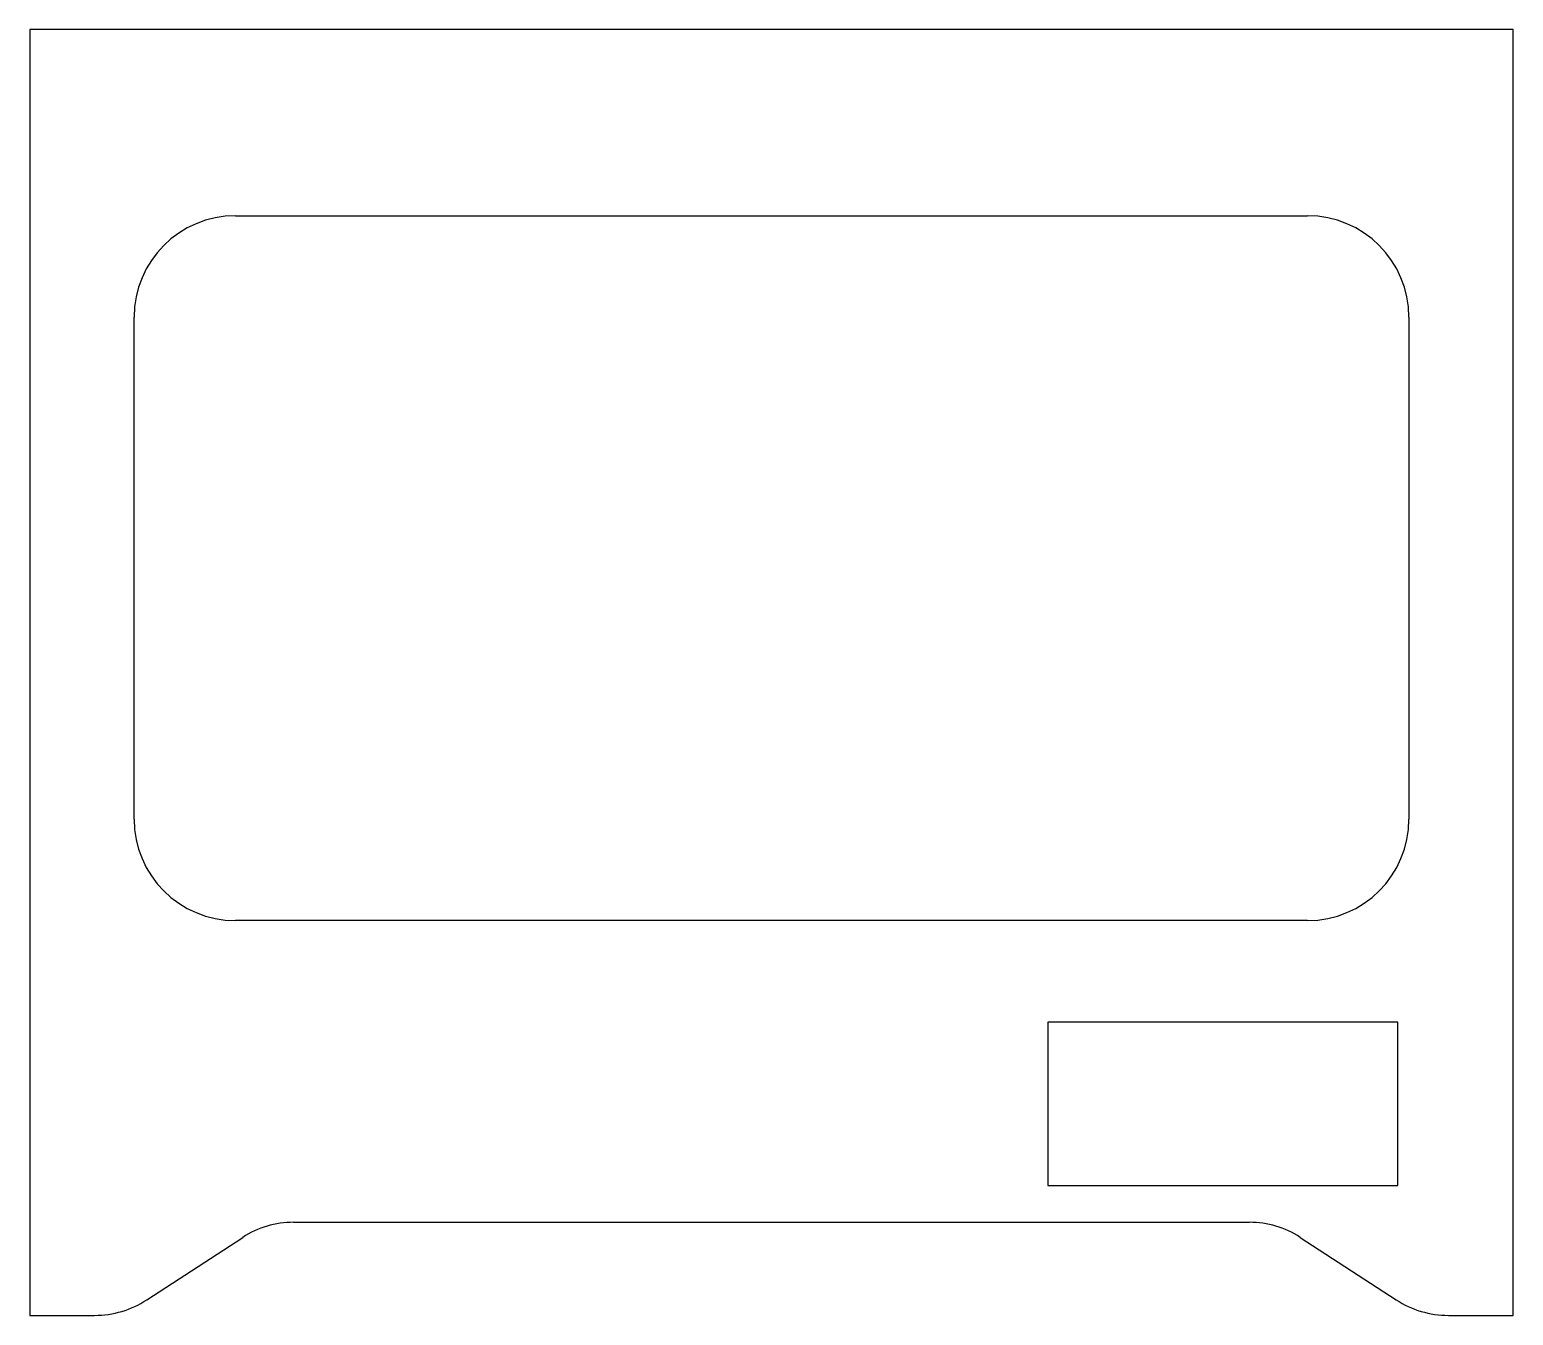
# Model space of a CAD drawing. Extents: x -263 to 263, y -264 to 192.
import ezdxf

# ---------------------------------------------------------------- set-up
doc = ezdxf.new("R2010")
doc.units = 0
doc.layers.get('0').update_dxf_attribs({"linetype": 'continuous'})

# ---------------------------------------------------------------- blocks, each defined once
blk = doc.blocks.new('PART__FEATURE')
at = {"color": 0}
for p, q in [((-263, 192), (-263, -264)), ((263, 192), (-263, 192)), ((263, -264), (263, 192)), ((-190, 126), (190, 126)), ((-226, -88), (-226, 90)), ((226, 90), (226, -88)), ((190, -124), (-190, -124)), ((222, -160), (98, -160)), ((98, -160), (98, -218)), ((222, -218), (222, -160)), ((98, -218), (222, -218)), ((-169.44, -231), (169.44, -231)), ((-221.44, -258.49), (-187.44, -236.35)), ((187.44, -236.35), (221.44, -258.49)), ((-263, -264), (-240, -264)), ((240, -264), (263, -264))]:
    blk.add_line(p, q, dxfattribs=at)
for centre, radius, start, end in [((-190, 90), 36, 90, 180), ((190, 90), 36, 0, 90), ((-190, -88), 36, -180, -90), ((190, -88), 36, -90, 0), ((-169.44, -264), 33, 90, 123.075), ((169.44, -264), 33, 56.925, 90), ((-240, -230), 34, -90, -56.925), ((240, -230), 34, -123.075, -90)]:
    blk.add_arc(centre, radius, start, end, dxfattribs=at)

msp = doc.modelspace()

# ---------------------------------------------------------------- block references
at = {"color": 0}
msp.add_blockref('PART__FEATURE', (0, 0), dxfattribs=at)

doc.saveas('drawing.dxf')
